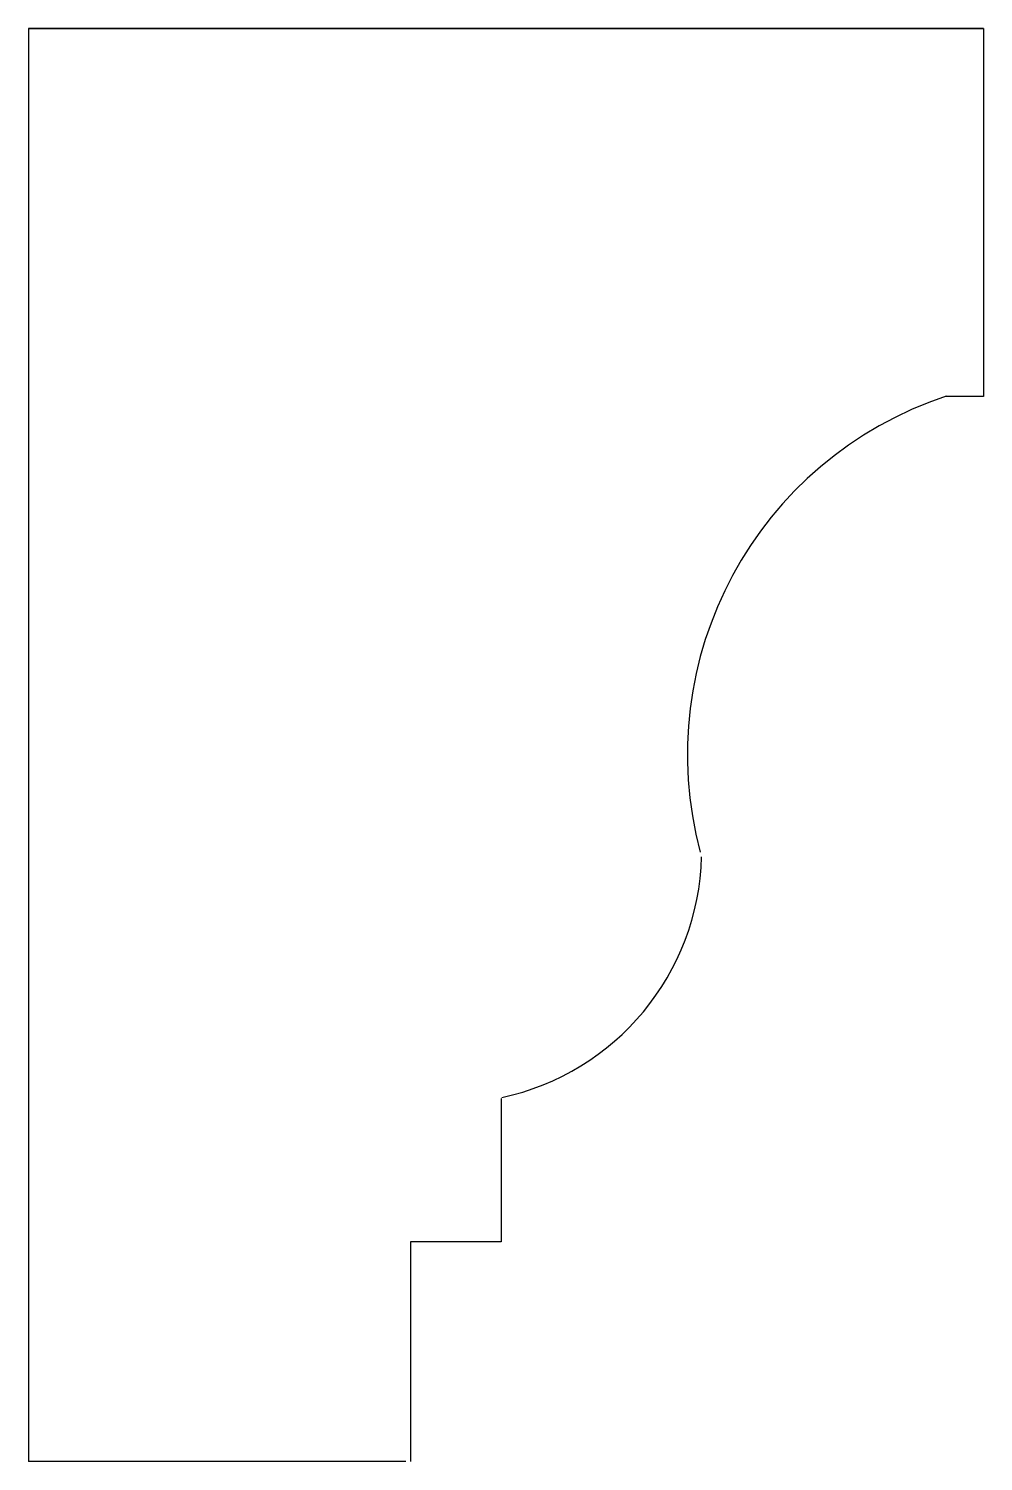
# Model space of a CAD drawing. Header units: metres. Extents: x 15.24 to 17.24, y -3.31 to -0.31.
import ezdxf

# ---------------------------------------------------------------- set-up
doc = ezdxf.new("R2010")
doc.units = ezdxf.units.M

msp = doc.modelspace()

# ---------------------------------------------------------------- linework, layer by layer
for p, q in [((15.24, -0.31), (17.24, -0.31)), ((17.24, -0.31), (15.24, -0.31)), ((15.24, -0.31), (15.24, -3.31)), ((17.24, -0.31), (17.24, -1.08)), ((17.24, -1.08), (17.16, -1.08)), ((16.23, -2.55), (16.23, -2.85)), ((16.23, -2.85), (16.04, -2.85)), ((16.04, -2.85), (16.04, -3.31)), ((16.03, -3.31), (15.24, -3.31))]:
    msp.add_line(p, q)
for centre, radius, start, end in [((17.41, -1.83), 0.79, 108.28, 195.01), ((16.12, -2.03), 0.53, 282.15, 358.49)]:
    msp.add_arc(centre, radius, start, end)

doc.saveas('drawing.dxf')
